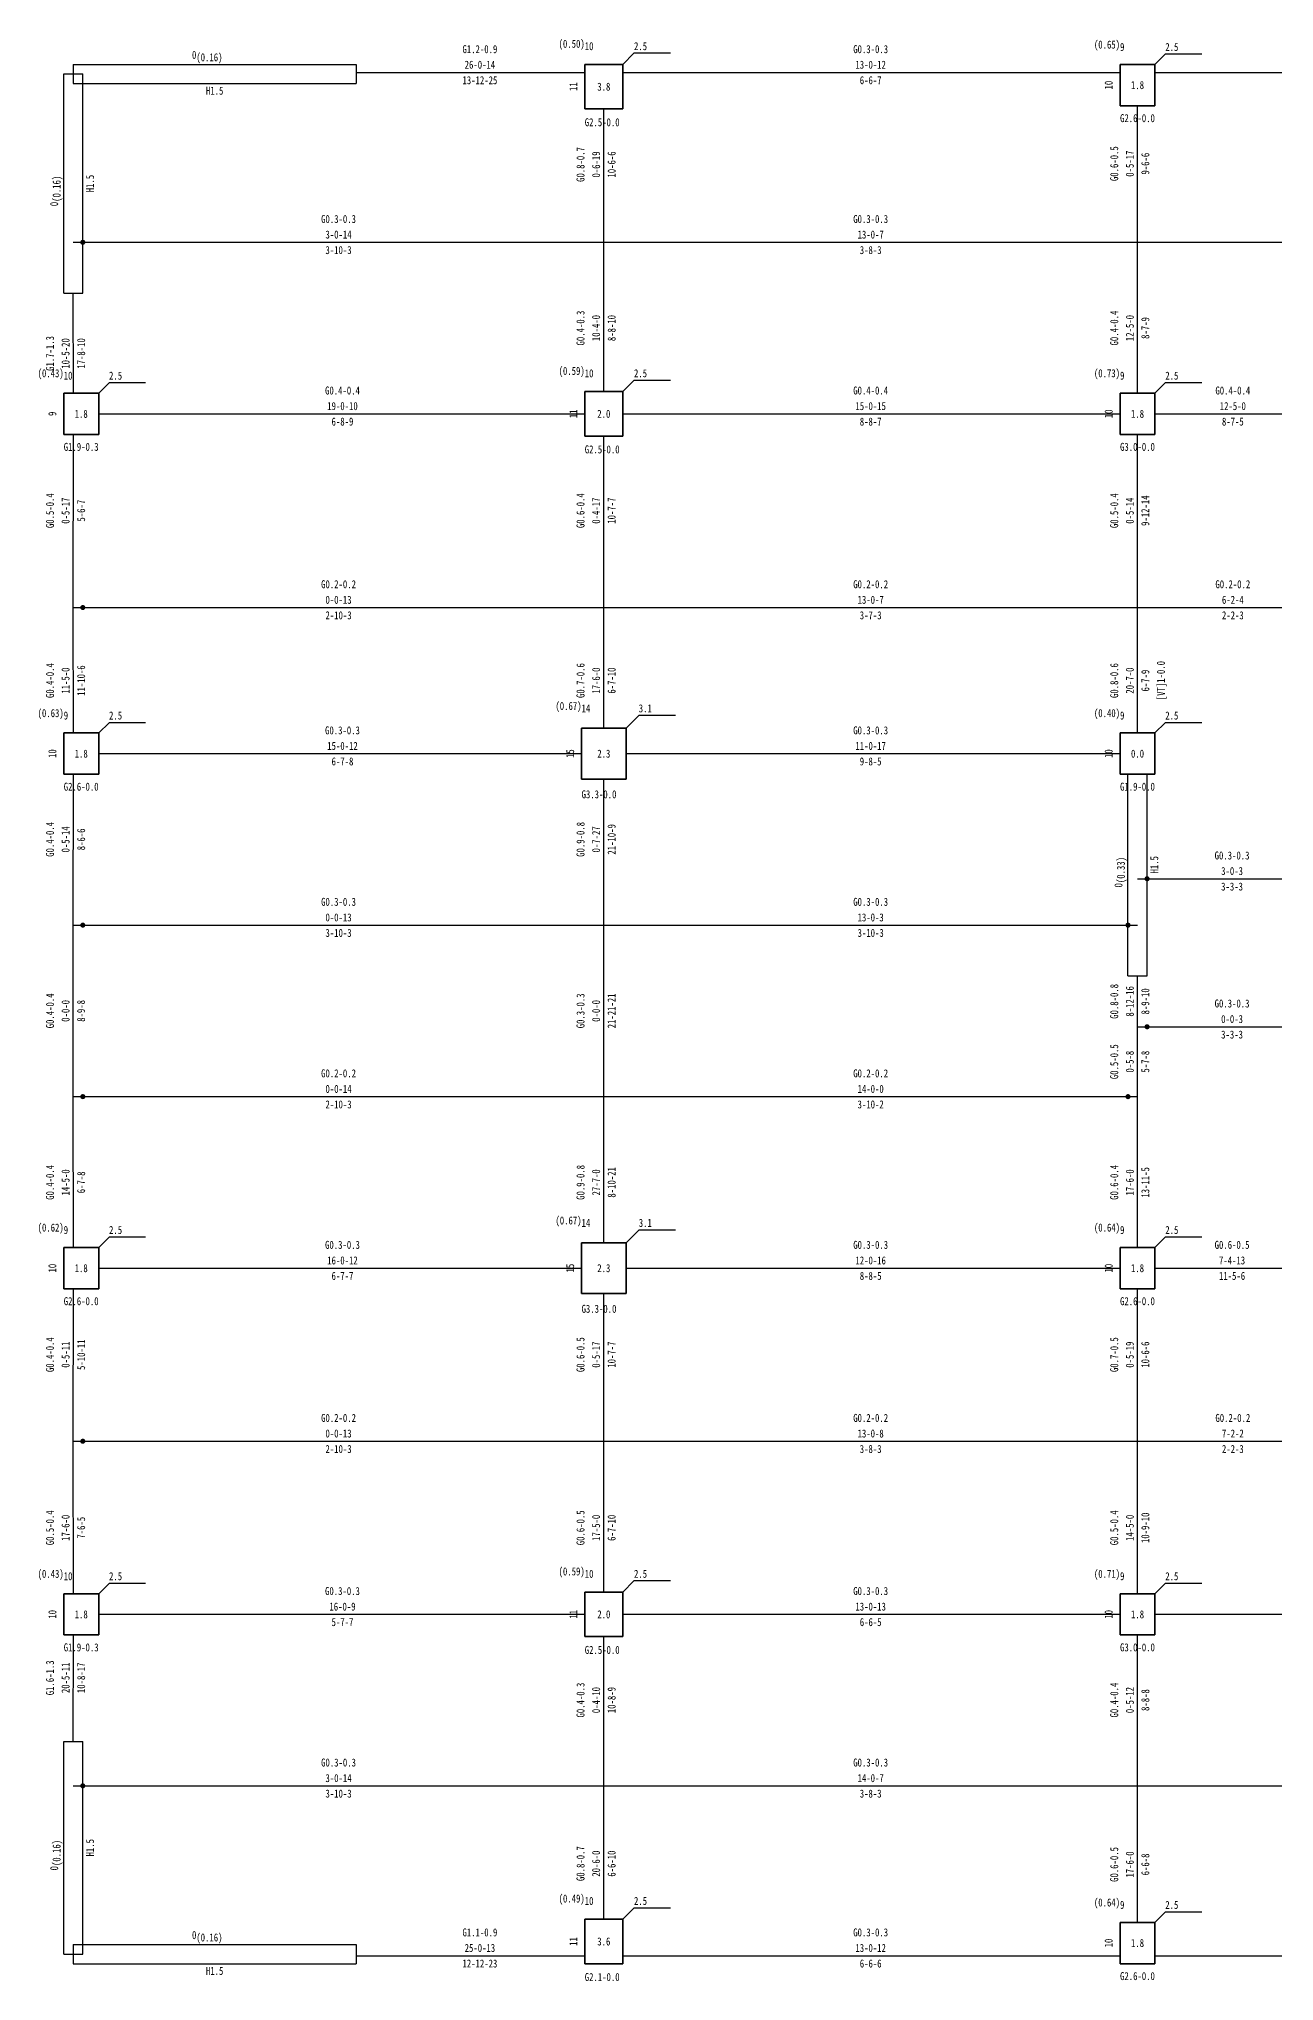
# Model space of a CAD drawing. Header units: millimetres. Extents: x -1455 to 850709, y 32926 to 221881.
# Drawn here: x 211108 to 230550, y 131225 to 161803 of the extents above; entities that cross this region are included whole.
import ezdxf
from ezdxf.enums import TextEntityAlignment as Align

# ---------------------------------------------------------------- set-up
doc = ezdxf.new("R2010")
doc.units = ezdxf.units.MM
for name, color, linetype, lineweight in [('层15100', 134, 'Continuous', 25), ('层15101', 52, 'Continuous', 25), ('层15103', 84, 'Continuous', 25), ('层15220', 4, 'Continuous', 25), ('层15221', 2, 'Continuous', 25), ('层15223', 3, 'Continuous', 25)]:
    doc.layers.add(name, color=color, linetype=linetype, lineweight=lineweight)
doc.styles.add('宋体', font='')
doc.styles.get('宋体').set_extended_font_data('宋体')

# ---------------------------------------------------------------- blocks, each defined once
blk = doc.blocks.new('5FLOOR')
at = {"layer": '层15100'}
for p, q in [((16.1, 41.274), (19.7, 41.274)), ((20.3, 41.274), (28.125, 41.274)), ((28.675, 41.275), (33.7, 41.274)), ((20, 38.6), (20, 40.7)), ((28.4, 38.6), (28.4, 40.75)), ((11.65, 38.6), (20, 38.6)), ((20, 36.25), (20, 38.6)), ((20, 38.6), (28.4, 38.6)), ((28.4, 36.225), (28.4, 38.6)), ((28.4, 38.6), (34, 38.6)), ((12.05, 35.9), (19.7, 35.9)), ((20.3, 35.9), (28.125, 35.9)), ((28.675, 35.9), (31.4, 35.9)), ((11.65, 32.85), (11.651, 35.575)), ((20, 32.85), (20, 35.55)), ((28.4, 32.85), (28.4, 35.575)), ((11.651, 30.875), (11.65, 32.85)), ((20, 30.95), (20, 32.85)), ((28.4, 30.875), (28.4, 32.85)), ((12.05, 30.55), (19.65, 30.55)), ((20.35, 30.55), (28.125, 30.55)), ((11.65, 27.85), (11.651, 30.225)), ((20, 27.85), (20, 30.15)), ((28.4, 28.58), (31.375, 28.58)), ((11.65, 25.15), (11.65, 27.85)), ((20, 25.15), (20, 27.85)), ((28.4, 26.25), (28.4, 27.05)), ((28.4, 25.15), (28.4, 26.25)), ((11.651, 22.775), (11.65, 25.15)), ((20, 22.85), (20, 25.15)), ((28.4, 22.775), (28.4, 25.15)), ((12.05, 22.45), (19.65, 22.45)), ((20.35, 22.45), (28.125, 22.45)), ((11.65, 19.725), (11.651, 22.125)), ((20, 19.725), (20, 22.05)), ((28.4, 19.725), (28.4, 22.125)), ((11.651, 17.325), (11.65, 19.725)), ((20, 17.35), (20, 19.725)), ((28.4, 17.325), (28.4, 19.725)), ((12.05, 17), (19.7, 17)), ((20.3, 17), (28.125, 17)), ((28.675, 17), (33.7, 17)), ((20, 14.3), (20, 16.65)), ((28.4, 14.3), (28.4, 16.675)), ((11.65, 14.3), (20, 14.3)), ((20, 12.2), (20, 14.3)), ((20, 14.3), (28.4, 14.3)), ((28.4, 12.15), (28.4, 14.3)), ((28.4, 14.3), (34, 14.3)), ((16.1, 11.626), (19.7, 11.625)), ((20.3, 11.625), (28.125, 11.626)), ((28.675, 11.626), (33.7, 11.625))]:
    blk.add_line(p, q, dxfattribs=at)
at = {"layer": '层15100', "color": 2}
for p, q in [((11.651, 36.225), (11.65, 37.8)), ((28.675, 22.45), (31.375, 22.45)), ((11.65, 15), (11.651, 16.675))]:
    blk.add_line(p, q, dxfattribs=at)
at = {"layer": '层15100', "color": 4}
for p, q in [((11.65, 32.85), (20, 32.85)), ((20, 32.85), (28.4, 32.85)), ((28.4, 32.85), (31.4, 32.85)), ((11.65, 27.85), (20, 27.85)), ((20, 27.85), (28.4, 27.85)), ((28.4, 26.25), (31.375, 26.25)), ((11.65, 25.15), (20, 25.15)), ((20, 25.15), (28.4, 25.15)), ((11.65, 19.725), (20, 19.725)), ((20, 19.725), (28.4, 19.725)), ((28.4, 19.725), (31.4, 19.725))]:
    blk.add_line(p, q, dxfattribs=at)
at = {"layer": '层15100', "color": 1, "linetype": 'Continuous', "const_width": 0.04}
for points in [[(11.82, 38.6, 1), (11.78, 38.6, 1)], [(11.82, 32.85, 1), (11.78, 32.85, 1)], [(28.57, 28.58, 1), (28.53, 28.58, 1)], [(11.82, 27.85, 1), (11.78, 27.85, 1)], [(28.27, 27.85, 1), (28.23, 27.85, 1)], [(28.57, 26.25, 1), (28.53, 26.25, 1)], [(11.82, 25.15, 1), (11.78, 25.15, 1)], [(28.27, 25.15, 1), (28.23, 25.15, 1)], [(11.82, 19.725, 1), (11.78, 19.725, 1)], [(11.82, 14.3, 1), (11.78, 14.3, 1)]]:
    blk.add_lwpolyline(points, format="xyb", close=True, dxfattribs=at)
at = {"layer": '层15103'}
for p, q in [((11.65, 41.4), (16.1, 41.4)), ((11.65, 41.4), (11.65, 41.1)), ((16.1, 41.4), (16.1, 41.1)), ((11.5, 38.6), (11.5, 41.25)), ((11.5, 41.25), (11.8, 41.25)), ((11.65, 41.1), (16.1, 41.1)), ((11.8, 38.6), (11.8, 41.25)), ((11.5, 37.8), (11.5, 38.6)), ((11.8, 37.8), (11.8, 38.6)), ((11.5, 37.8), (11.8, 37.8)), ((28.25, 28.58), (28.25, 30.225)), ((28.55, 28.58), (28.55, 30.225)), ((28.25, 27.85), (28.25, 28.58)), ((28.55, 27.85), (28.55, 28.58)), ((28.25, 27.05), (28.25, 27.85)), ((28.55, 27.05), (28.55, 27.85)), ((28.25, 27.05), (28.55, 27.05)), ((11.5, 14.3), (11.5, 15)), ((11.5, 15), (11.8, 15)), ((11.8, 14.3), (11.8, 15)), ((11.5, 11.65), (11.5, 14.3)), ((11.8, 11.65), (11.8, 14.3)), ((11.5, 11.65), (11.8, 11.65)), ((11.65, 11.8), (16.1, 11.8)), ((11.65, 11.8), (11.65, 11.5)), ((16.1, 11.8), (16.1, 11.5)), ((11.65, 11.5), (16.1, 11.5))]:
    blk.add_line(p, q, dxfattribs=at)
at = {"layer": '层15221'}
for p, q in [((20.3, 41.4), (20.475, 41.575)), ((21.051, 41.575), (20.475, 41.575)), ((28.675, 41.4), (28.837, 41.562)), ((29.413, 41.562), (28.837, 41.562)), ((20.3, 36.25), (20.475, 36.425)), ((21.051, 36.425), (20.475, 36.425)), ((12.05, 36.225), (12.213, 36.388)), ((12.789, 36.388), (12.213, 36.388)), ((28.675, 36.225), (28.837, 36.388)), ((29.413, 36.388), (28.837, 36.388)), ((12.05, 30.875), (12.213, 31.037)), ((12.789, 31.037), (12.213, 31.037)), ((20.35, 30.95), (20.55, 31.15)), ((21.126, 31.15), (20.55, 31.15)), ((28.675, 30.875), (28.837, 31.037)), ((29.413, 31.037), (28.837, 31.037)), ((12.05, 22.775), (12.213, 22.938)), ((12.789, 22.938), (12.213, 22.938)), ((20.35, 22.85), (20.55, 23.05)), ((21.126, 23.05), (20.55, 23.05)), ((28.675, 22.775), (28.837, 22.938)), ((29.413, 22.938), (28.837, 22.938)), ((12.05, 17.325), (12.213, 17.487)), ((12.789, 17.487), (12.213, 17.487)), ((20.3, 17.35), (20.475, 17.525)), ((21.051, 17.525), (20.475, 17.525)), ((28.675, 17.325), (28.837, 17.487)), ((29.413, 17.487), (28.837, 17.487)), ((20.3, 12.2), (20.475, 12.375)), ((21.051, 12.375), (20.475, 12.375)), ((28.675, 12.15), (28.837, 12.312)), ((29.413, 12.312), (28.837, 12.312))]:
    blk.add_line(p, q, dxfattribs=at)
at = {"layer": '层15220', "style": '宋体', "width": 0.8}
for s, p in [('G1.2-0.9', (18.05, 41.641)), ('G0.3-0.3', (24.2, 41.641)), ('26-0-14', (18.05, 41.396)), ('13-0-12', (24.2, 41.396)), ('13-12-25', (18.05, 41.152)), ('6-6-7', (24.2, 41.152)), ('G0.3-0.3', (15.825, 38.967)), ('G0.3-0.3', (24.2, 38.967)), ('3-0-14', (15.825, 38.722)), ('3-10-3', (15.825, 38.478)), ('13-0-7', (24.2, 38.722)), ('3-8-3', (24.2, 38.478)), ('G0.4-0.4', (15.887, 36.267)), ('19-0-10', (15.887, 36.022)), ('G0.4-0.4', (24.2, 36.267)), ('15-0-15', (24.2, 36.022)), ('G0.4-0.4', (29.9, 36.267)), ('12-5-0', (29.9, 36.022)), ('6-8-9', (15.887, 35.778)), ('8-8-7', (24.2, 35.778)), ('8-7-5', (29.9, 35.778)), ('G0.2-0.2', (15.825, 33.217)), ('0-0-13', (15.825, 32.972)), ('G0.2-0.2', (24.2, 33.217)), ('13-0-7', (24.2, 32.972)), ('G0.2-0.2', (29.9, 33.217)), ('6-2-4', (29.9, 32.972)), ('2-10-3', (15.825, 32.728)), ('3-7-3', (24.2, 32.728)), ('2-2-3', (29.9, 32.728)), ('G0.3-0.3', (15.887, 30.917)), ('G0.3-0.3', (24.2, 30.917)), ('15-0-12', (15.887, 30.672)), ('11-0-17', (24.2, 30.672)), ('6-7-8', (15.887, 30.428)), ('9-8-5', (24.2, 30.428)), ('G0.3-0.3', (29.888, 28.947)), ('3-0-3', (29.888, 28.702)), ('3-3-3', (29.888, 28.458)), ('G0.3-0.3', (15.825, 28.217)), ('G0.3-0.3', (24.2, 28.217)), ('0-0-13', (15.825, 27.972)), ('13-0-3', (24.2, 27.972)), ('3-10-3', (15.825, 27.728)), ('3-10-3', (24.2, 27.728)), ('G0.3-0.3', (29.888, 26.617)), ('0-0-3', (29.888, 26.372)), ('3-3-3', (29.888, 26.128)), ('G0.2-0.2', (15.825, 25.517)), ('G0.2-0.2', (24.2, 25.517)), ('2-10-3', (15.825, 25.028)), ('0-0-14', (15.825, 25.272)), ('3-10-2', (24.2, 25.028)), ('14-0-0', (24.2, 25.272)), ('G0.3-0.3', (15.887, 22.817)), ('16-0-12', (15.887, 22.572)), ('G0.3-0.3', (24.2, 22.817)), ('12-0-16', (24.2, 22.572)), ('G0.6-0.5', (29.888, 22.817)), ('7-4-13', (29.888, 22.572)), ('6-7-7', (15.887, 22.328)), ('8-8-5', (24.2, 22.328)), ('11-5-6', (29.888, 22.328)), ('G0.2-0.2', (15.825, 20.092)), ('0-0-13', (15.825, 19.847)), ('G0.2-0.2', (24.2, 20.092)), ('13-0-8', (24.2, 19.847)), ('G0.2-0.2', (29.9, 20.092)), ('7-2-2', (29.9, 19.847)), ('2-10-3', (15.825, 19.603)), ('3-8-3', (24.2, 19.603)), ('2-2-3', (29.9, 19.603)), ('G0.3-0.3', (15.887, 17.367)), ('G0.3-0.3', (24.2, 17.367)), ('16-0-9', (15.887, 17.122)), ('13-0-13', (24.2, 17.122)), ('5-7-7', (15.887, 16.878)), ('6-6-5', (24.2, 16.878)), ('G0.3-0.3', (15.825, 14.667)), ('G0.3-0.3', (24.2, 14.667)), ('3-0-14', (15.825, 14.422)), ('14-0-7', (24.2, 14.422)), ('3-10-3', (15.825, 14.178)), ('3-8-3', (24.2, 14.178)), ('G0.3-0.3', (24.2, 11.993)), ('13-0-12', (24.2, 11.748)), ('6-6-6', (24.2, 11.503))]:
    blk.add_text(s, height=0.126, dxfattribs=at).set_placement(p, align=Align.MIDDLE_CENTER)
for s, rotation, p in [('G0.8-0.7', 89.9997, (19.633, 39.825)), ('G0.6-0.5', 89.9997, (28.033, 39.838)), ('0-6-19', 89.9997, (19.878, 39.825)), ('10-6-6', 89.9997, (20.122, 39.825)), ('0-5-17', 89.9997, (28.278, 39.838)), ('9-6-6', 89.9997, (28.522, 39.838)), ('G0.4-0.3', 89.9997, (19.633, 37.25)), ('10-4-0', 89.9997, (19.878, 37.25)), ('8-8-10', 89.9997, (20.122, 37.25)), ('G0.4-0.4', 89.9997, (28.033, 37.25)), ('12-5-0', 89.9997, (28.278, 37.25)), ('8-7-9', 89.9997, (28.522, 37.25)), ('G1.7-1.3', 90.0276, (11.283, 36.85)), ('10-5-20', 90.0276, (11.528, 36.85)), ('17-8-10', 90.0276, (11.773, 36.85)), ('G0.5-0.4', 89.98, (11.283, 34.375)), ('0-5-17', 89.98, (11.528, 34.375)), ('G0.6-0.4', 89.9997, (19.633, 34.375)), ('0-4-17', 89.9997, (19.878, 34.375)), ('10-7-7', 89.9997, (20.122, 34.375)), ('G0.5-0.4', 89.9997, (28.033, 34.375)), ('0-5-14', 89.9997, (28.278, 34.375)), ('9-12-14', 89.9997, (28.522, 34.375)), ('5-6-7', 89.98, (11.773, 34.375)), ('G0.4-0.4', 90.0276, (11.283, 31.7)), ('11-5-0', 90.0276, (11.528, 31.7)), ('11-10-6', 90.0276, (11.773, 31.7)), ('G0.7-0.6', 89.9997, (19.633, 31.7)), ('17-6-0', 89.9997, (19.878, 31.7)), ('6-7-10', 89.9997, (20.122, 31.7)), ('G0.8-0.6', 89.9997, (28.033, 31.7)), ('20-7-0', 89.9997, (28.278, 31.7)), ('6-7-9', 89.9997, (28.522, 31.7)), ('[VT]1-0.0', 89.9997, (28.767, 31.7)), ('G0.4-0.4', 89.98, (11.283, 29.2)), ('0-5-14', 89.98, (11.528, 29.2)), ('8-6-6', 89.98, (11.773, 29.2)), ('G0.9-0.8', 89.9997, (19.633, 29.2)), ('0-7-27', 89.9997, (19.878, 29.2)), ('21-10-9', 89.9997, (20.122, 29.2)), ('G0.8-0.8', 89.9997, (28.033, 26.65)), ('G0.4-0.4', 89.9997, (11.283, 26.5)), ('0-0-0', 89.9997, (11.528, 26.5)), ('8-9-8', 89.9997, (11.772, 26.5)), ('G0.3-0.3', 89.9997, (19.633, 26.5)), ('0-0-0', 89.9997, (19.878, 26.5)), ('21-21-21', 89.9997, (20.122, 26.5)), ('8-12-16', 89.9997, (28.278, 26.65)), ('8-9-10', 89.9997, (28.522, 26.65)), ('G0.5-0.5', 89.9997, (28.033, 25.7)), ('0-5-8', 89.9997, (28.278, 25.7)), ('5-7-8', 89.9997, (28.522, 25.7)), ('G0.4-0.4', 90.0194, (11.283, 23.8)), ('14-5-0', 90.0194, (11.528, 23.8)), ('6-7-8', 90.0194, (11.773, 23.8)), ('G0.9-0.8', 89.9997, (19.633, 23.8)), ('27-7-0', 89.9997, (19.878, 23.8)), ('8-10-21', 89.9997, (20.122, 23.8)), ('G0.6-0.4', 89.9997, (28.033, 23.8)), ('17-6-0', 89.9997, (28.278, 23.8)), ('13-11-5', 89.9997, (28.522, 23.8)), ('G0.4-0.4', 89.98, (11.283, 21.088)), ('0-5-11', 89.98, (11.528, 21.088)), ('5-10-11', 89.98, (11.773, 21.087)), ('G0.6-0.5', 89.9997, (19.633, 21.088)), ('0-5-17', 89.9997, (19.878, 21.088)), ('10-7-7', 89.9997, (20.122, 21.088)), ('G0.7-0.5', 89.9997, (28.033, 21.088)), ('0-5-19', 89.9997, (28.278, 21.088)), ('10-6-6', 89.9997, (28.522, 21.088)), ('G0.5-0.4', 90.0194, (11.283, 18.362)), ('17-6-0', 90.0194, (11.528, 18.362)), ('7-6-5', 90.0194, (11.773, 18.363)), ('G0.6-0.5', 89.9997, (19.633, 18.362)), ('17-5-0', 89.9997, (19.878, 18.362)), ('6-7-10', 89.9997, (20.122, 18.362)), ('G0.5-0.4', 89.9997, (28.033, 18.362)), ('14-5-0', 89.9997, (28.278, 18.362)), ('10-9-10', 89.9997, (28.522, 18.362)), ('G1.6-1.3', 89.9718, (11.283, 16)), ('20-5-11', 89.9718, (11.528, 16)), ('10-8-17', 89.9718, (11.773, 16)), ('G0.4-0.3', 89.9997, (19.633, 15.65)), ('G0.4-0.4', 89.9997, (28.033, 15.65)), ('0-4-10', 89.9997, (19.878, 15.65)), ('10-8-9', 89.9997, (20.122, 15.65)), ('0-5-12', 89.9997, (28.278, 15.65)), ('8-8-8', 89.9997, (28.522, 15.65)), ('G0.8-0.7', 89.9997, (19.633, 13.075)), ('20-6-0', 89.9997, (19.878, 13.075)), ('6-6-10', 89.9997, (20.122, 13.075)), ('G0.6-0.5', 89.9997, (28.033, 13.062)), ('17-6-0', 89.9997, (28.278, 13.062)), ('6-6-8', 89.9997, (28.522, 13.062)), ('G1.1-0.9', -0.0147, (18.05, 11.993)), ('25-0-13', -0.0147, (18.05, 11.748)), ('12-12-23', -0.0147, (18.05, 11.503))]:
    blk.add_text(s, height=0.126, rotation=rotation, dxfattribs=at).set_placement(p, align=Align.MIDDLE_CENTER)
at = {"layer": '层15221', "style": '宋体', "width": 0.8}
for s, p in [('(0.50)', (19.7, 41.625)), ('(0.65)', (28.125, 41.612)), ('(0.43)', (11.5, 36.438)), ('(0.59)', (19.7, 36.475)), ('(0.73)', (28.125, 36.438)), ('(0.63)', (11.5, 31.087)), ('(0.67)', (19.65, 31.2)), ('(0.40)', (28.125, 31.087)), ('(0.67)', (19.65, 23.1)), ('(0.62)', (11.5, 22.988)), ('(0.64)', (28.125, 22.988)), ('(0.59)', (19.7, 17.575)), ('(0.43)', (11.5, 17.537)), ('(0.71)', (28.125, 17.537)), ('(0.49)', (19.7, 12.425)), ('(0.64)', (28.125, 12.363))]:
    blk.add_text(s, height=0.126, dxfattribs=at).set_placement(p, align=Align.BOTTOM_RIGHT)
for s, p in [('10', (19.7, 41.625)), ('2.5', (20.475, 41.625)), ('9', (28.125, 41.612)), ('2.5', (28.837, 41.612)), ('10', (11.5, 36.438)), ('2.5', (12.213, 36.438)), ('10', (19.7, 36.475)), ('2.5', (20.475, 36.475)), ('9', (28.125, 36.438)), ('2.5', (28.837, 36.438)), ('9', (11.5, 31.087)), ('2.5', (12.213, 31.087)), ('14', (19.65, 31.2)), ('3.1', (20.55, 31.2)), ('9', (28.125, 31.087)), ('2.5', (28.837, 31.087)), ('9', (11.5, 22.988)), ('2.5', (12.213, 22.988)), ('14', (19.65, 23.1)), ('3.1', (20.55, 23.1)), ('9', (28.125, 22.988)), ('2.5', (28.837, 22.988)), ('10', (11.5, 17.537)), ('2.5', (12.213, 17.537)), ('10', (19.7, 17.575)), ('2.5', (20.475, 17.575)), ('9', (28.125, 17.537)), ('2.5', (28.837, 17.537)), ('10', (19.7, 12.425)), ('2.5', (20.475, 12.425)), ('9', (28.125, 12.363)), ('2.5', (28.837, 12.363))]:
    blk.add_text(s, height=0.126, dxfattribs=at).set_placement(p)
for s, p in [('11', (19.52, 41.05)), ('10', (27.945, 41.075)), ('9', (11.32, 35.9)), ('11', (19.52, 35.9)), ('10', (27.945, 35.9)), ('10', (11.32, 30.55)), ('15', (19.47, 30.55)), ('10', (27.945, 30.55)), ('10', (11.32, 22.45)), ('15', (19.47, 22.45)), ('10', (27.945, 22.45)), ('10', (11.32, 17)), ('11', (19.52, 17)), ('10', (27.945, 17)), ('11', (19.52, 11.85)), ('10', (27.945, 11.825))]:
    blk.add_text(s, height=0.126, rotation=89.9997, dxfattribs=at).set_placement(p, align=Align.MIDDLE_CENTER)
for s, p in [('3.8', (20, 41.05)), ('1.8', (28.4, 41.075)), ('1.8', (11.775, 35.9)), ('2.0', (20, 35.9)), ('1.8', (28.4, 35.9)), ('1.8', (11.775, 30.55)), ('2.3', (20, 30.55)), ('0.0', (28.4, 30.55)), ('1.8', (11.775, 22.45)), ('2.3', (20, 22.45)), ('1.8', (28.4, 22.45)), ('1.8', (11.775, 17)), ('2.0', (20, 17)), ('1.8', (28.4, 17)), ('3.6', (20, 11.85)), ('1.8', (28.4, 11.825))]:
    blk.add_text(s, height=0.126, dxfattribs=at).set_placement(p, align=Align.MIDDLE_CENTER)
for s, p in [('G2.5-0.0', (19.7, 40.49)), ('G2.6-0.0', (28.125, 40.555)), ('G1.9-0.3', (11.5, 35.38)), ('G2.5-0.0', (19.7, 35.34)), ('G3.0-0.0', (28.125, 35.38)), ('G2.6-0.0', (11.5, 30.03)), ('G3.3-0.0', (19.65, 29.91)), ('G1.9-0.0', (28.125, 30.03)), ('G2.6-0.0', (11.5, 21.93)), ('G3.3-0.0', (19.65, 21.81)), ('G2.6-0.0', (28.125, 21.93)), ('G1.9-0.3', (11.5, 16.48)), ('G3.0-0.0', (28.125, 16.48)), ('G2.5-0.0', (19.7, 16.44)), ('G2.1-0.0', (19.7, 11.29)), ('G2.6-0.0', (28.125, 11.305))]:
    blk.add_text(s, height=0.126, dxfattribs=at).set_placement(p, align=Align.MIDDLE_LEFT)
at = {"layer": '层15223', "style": '宋体', "width": 0.8}
for p in [(13.587, 41.45), (13.587, 11.85)]:
    blk.add_text('0', height=0.126, dxfattribs=at).set_placement(p, align=Align.BOTTOM_RIGHT)
for p in [(13.587, 41.45), (13.587, 11.85)]:
    blk.add_text('(0.16)', height=0.126, dxfattribs=at).set_placement(p)
for p in [(13.875, 41.05), (13.875, 11.45)]:
    blk.add_text('H1.5', height=0.126, dxfattribs=at).set_placement(p, align=Align.TOP_CENTER)
for s, p in [('(0.16)', (11.45, 39.237)), ('(0.33)', (28.2, 28.512)), ('(0.16)', (11.45, 13.037))]:
    blk.add_text(s, height=0.126, rotation=89.9997, dxfattribs=at).set_placement(p)
for p in [(11.85, 39.525), (28.6, 28.8), (11.85, 13.325)]:
    blk.add_text('H1.5', height=0.126, rotation=89.9997, dxfattribs=at).set_placement(p, align=Align.TOP_CENTER)
for p in [(11.45, 39.237), (28.2, 28.512), (11.45, 13.037)]:
    blk.add_text('0', height=0.126, rotation=89.9997, dxfattribs=at).set_placement(p, align=Align.BOTTOM_RIGHT)
at = {"layer": '层15101'}
mesh = blk.add_polyface(dxfattribs=at)
corners = [(19.7, 40.7), (20.3, 40.7), (20.3, 40.7), (19.7, 40.7), (20.3, 40.7), (20.3, 41.4), (20.3, 41.4), (20.3, 40.7), (20.3, 41.4), (19.7, 41.4), (19.7, 41.4), (20.3, 41.4), (19.7, 41.4), (19.7, 40.7), (19.7, 40.7), (19.7, 41.4)]
mesh.append_faces([[corners[k] for k in face] for face in [(0, 1, 2, 3), (4, 5, 6, 7), (8, 9, 10, 11), (12, 13, 14, 15)]])
mesh = blk.add_polyface(dxfattribs=at)
corners = [(28.125, 40.75), (28.675, 40.75), (28.675, 40.75), (28.125, 40.75), (28.675, 40.75), (28.675, 41.4), (28.675, 41.4), (28.675, 40.75), (28.675, 41.4), (28.125, 41.4), (28.125, 41.4), (28.675, 41.4), (28.125, 41.4), (28.125, 40.75), (28.125, 40.75), (28.125, 41.4)]
mesh.append_faces([[corners[k] for k in face] for face in [(0, 1, 2, 3), (4, 5, 6, 7), (8, 9, 10, 11), (12, 13, 14, 15)]])
mesh = blk.add_polyface(dxfattribs=at)
corners = [(11.5, 35.575), (12.05, 35.575), (12.05, 35.575), (11.5, 35.575), (12.05, 35.575), (12.05, 36.225), (12.05, 36.225), (12.05, 35.575), (12.05, 36.225), (11.5, 36.225), (11.5, 36.225), (12.05, 36.225), (11.5, 36.225), (11.5, 35.575), (11.5, 35.575), (11.5, 36.225)]
mesh.append_faces([[corners[k] for k in face] for face in [(0, 1, 2, 3), (4, 5, 6, 7), (8, 9, 10, 11), (12, 13, 14, 15)]])
mesh = blk.add_polyface(dxfattribs=at)
corners = [(19.7, 35.55), (20.3, 35.55), (20.3, 35.55), (19.7, 35.55), (20.3, 35.55), (20.3, 36.25), (20.3, 36.25), (20.3, 35.55), (20.3, 36.25), (19.7, 36.25), (19.7, 36.25), (20.3, 36.25), (19.7, 36.25), (19.7, 35.55), (19.7, 35.55), (19.7, 36.25)]
mesh.append_faces([[corners[k] for k in face] for face in [(0, 1, 2, 3), (4, 5, 6, 7), (8, 9, 10, 11), (12, 13, 14, 15)]])
mesh = blk.add_polyface(dxfattribs=at)
corners = [(28.125, 35.575), (28.675, 35.575), (28.675, 35.575), (28.125, 35.575), (28.675, 35.575), (28.675, 36.225), (28.675, 36.225), (28.675, 35.575), (28.675, 36.225), (28.125, 36.225), (28.125, 36.225), (28.675, 36.225), (28.125, 36.225), (28.125, 35.575), (28.125, 35.575), (28.125, 36.225)]
mesh.append_faces([[corners[k] for k in face] for face in [(0, 1, 2, 3), (4, 5, 6, 7), (8, 9, 10, 11), (12, 13, 14, 15)]])
mesh = blk.add_polyface(dxfattribs=at)
corners = [(19.65, 30.15), (20.35, 30.15), (20.35, 30.15), (19.65, 30.15), (20.35, 30.15), (20.35, 30.95), (20.35, 30.95), (20.35, 30.15), (20.35, 30.95), (19.65, 30.95), (19.65, 30.95), (20.35, 30.95), (19.65, 30.95), (19.65, 30.15), (19.65, 30.15), (19.65, 30.95)]
mesh.append_faces([[corners[k] for k in face] for face in [(0, 1, 2, 3), (4, 5, 6, 7), (8, 9, 10, 11), (12, 13, 14, 15)]])
mesh = blk.add_polyface(dxfattribs=at)
corners = [(11.5, 30.225), (12.05, 30.225), (12.05, 30.225), (11.5, 30.225), (12.05, 30.225), (12.05, 30.875), (12.05, 30.875), (12.05, 30.225), (12.05, 30.875), (11.5, 30.875), (11.5, 30.875), (12.05, 30.875), (11.5, 30.875), (11.5, 30.225), (11.5, 30.225), (11.5, 30.875)]
mesh.append_faces([[corners[k] for k in face] for face in [(0, 1, 2, 3), (4, 5, 6, 7), (8, 9, 10, 11), (12, 13, 14, 15)]])
mesh = blk.add_polyface(dxfattribs=at)
corners = [(28.125, 30.225), (28.675, 30.225), (28.675, 30.225), (28.125, 30.225), (28.675, 30.225), (28.675, 30.875), (28.675, 30.875), (28.675, 30.225), (28.675, 30.875), (28.125, 30.875), (28.125, 30.875), (28.675, 30.875), (28.125, 30.875), (28.125, 30.225), (28.125, 30.225), (28.125, 30.875)]
mesh.append_faces([[corners[k] for k in face] for face in [(0, 1, 2, 3), (4, 5, 6, 7), (8, 9, 10, 11), (12, 13, 14, 15)]])
mesh = blk.add_polyface(dxfattribs=at)
corners = [(11.5, 22.125), (12.05, 22.125), (12.05, 22.125), (11.5, 22.125), (12.05, 22.125), (12.05, 22.775), (12.05, 22.775), (12.05, 22.125), (12.05, 22.775), (11.5, 22.775), (11.5, 22.775), (12.05, 22.775), (11.5, 22.775), (11.5, 22.125), (11.5, 22.125), (11.5, 22.775)]
mesh.append_faces([[corners[k] for k in face] for face in [(0, 1, 2, 3), (4, 5, 6, 7), (8, 9, 10, 11), (12, 13, 14, 15)]])
mesh = blk.add_polyface(dxfattribs=at)
corners = [(19.65, 22.05), (20.35, 22.05), (20.35, 22.05), (19.65, 22.05), (20.35, 22.05), (20.35, 22.85), (20.35, 22.85), (20.35, 22.05), (20.35, 22.85), (19.65, 22.85), (19.65, 22.85), (20.35, 22.85), (19.65, 22.85), (19.65, 22.05), (19.65, 22.05), (19.65, 22.85)]
mesh.append_faces([[corners[k] for k in face] for face in [(0, 1, 2, 3), (4, 5, 6, 7), (8, 9, 10, 11), (12, 13, 14, 15)]])
mesh = blk.add_polyface(dxfattribs=at)
corners = [(28.125, 22.125), (28.675, 22.125), (28.675, 22.125), (28.125, 22.125), (28.675, 22.125), (28.675, 22.775), (28.675, 22.775), (28.675, 22.125), (28.675, 22.775), (28.125, 22.775), (28.125, 22.775), (28.675, 22.775), (28.125, 22.775), (28.125, 22.125), (28.125, 22.125), (28.125, 22.775)]
mesh.append_faces([[corners[k] for k in face] for face in [(0, 1, 2, 3), (4, 5, 6, 7), (8, 9, 10, 11), (12, 13, 14, 15)]])
mesh = blk.add_polyface(dxfattribs=at)
corners = [(11.5, 16.675), (12.05, 16.675), (12.05, 16.675), (11.5, 16.675), (12.05, 16.675), (12.05, 17.325), (12.05, 17.325), (12.05, 16.675), (12.05, 17.325), (11.5, 17.325), (11.5, 17.325), (12.05, 17.325), (11.5, 17.325), (11.5, 16.675), (11.5, 16.675), (11.5, 17.325)]
mesh.append_faces([[corners[k] for k in face] for face in [(0, 1, 2, 3), (4, 5, 6, 7), (8, 9, 10, 11), (12, 13, 14, 15)]])
mesh = blk.add_polyface(dxfattribs=at)
corners = [(19.7, 16.65), (20.3, 16.65), (20.3, 16.65), (19.7, 16.65), (20.3, 16.65), (20.3, 17.35), (20.3, 17.35), (20.3, 16.65), (20.3, 17.35), (19.7, 17.35), (19.7, 17.35), (20.3, 17.35), (19.7, 17.35), (19.7, 16.65), (19.7, 16.65), (19.7, 17.35)]
mesh.append_faces([[corners[k] for k in face] for face in [(0, 1, 2, 3), (4, 5, 6, 7), (8, 9, 10, 11), (12, 13, 14, 15)]])
mesh = blk.add_polyface(dxfattribs=at)
corners = [(28.125, 16.675), (28.675, 16.675), (28.675, 16.675), (28.125, 16.675), (28.675, 16.675), (28.675, 17.325), (28.675, 17.325), (28.675, 16.675), (28.675, 17.325), (28.125, 17.325), (28.125, 17.325), (28.675, 17.325), (28.125, 17.325), (28.125, 16.675), (28.125, 16.675), (28.125, 17.325)]
mesh.append_faces([[corners[k] for k in face] for face in [(0, 1, 2, 3), (4, 5, 6, 7), (8, 9, 10, 11), (12, 13, 14, 15)]])
mesh = blk.add_polyface(dxfattribs=at)
corners = [(19.7, 11.5), (20.3, 11.5), (20.3, 11.5), (19.7, 11.5), (20.3, 11.5), (20.3, 12.2), (20.3, 12.2), (20.3, 11.5), (20.3, 12.2), (19.7, 12.2), (19.7, 12.2), (20.3, 12.2), (19.7, 12.2), (19.7, 11.5), (19.7, 11.5), (19.7, 12.2)]
mesh.append_faces([[corners[k] for k in face] for face in [(0, 1, 2, 3), (4, 5, 6, 7), (8, 9, 10, 11), (12, 13, 14, 15)]])
mesh = blk.add_polyface(dxfattribs=at)
corners = [(28.125, 11.5), (28.675, 11.5), (28.675, 11.5), (28.125, 11.5), (28.675, 11.5), (28.675, 12.15), (28.675, 12.15), (28.675, 11.5), (28.675, 12.15), (28.125, 12.15), (28.125, 12.15), (28.675, 12.15), (28.125, 12.15), (28.125, 11.5), (28.125, 11.5), (28.125, 12.15)]
mesh.append_faces([[corners[k] for k in face] for face in [(0, 1, 2, 3), (4, 5, 6, 7), (8, 9, 10, 11), (12, 13, 14, 15)]])

msp = doc.modelspace()

# ---------------------------------------------------------------- block references
at = {"xscale": 1000, "yscale": 1000, "zscale": 1000}
msp.add_blockref('5FLOOR', (200000, 120000), dxfattribs=at)

doc.saveas('drawing.dxf')
